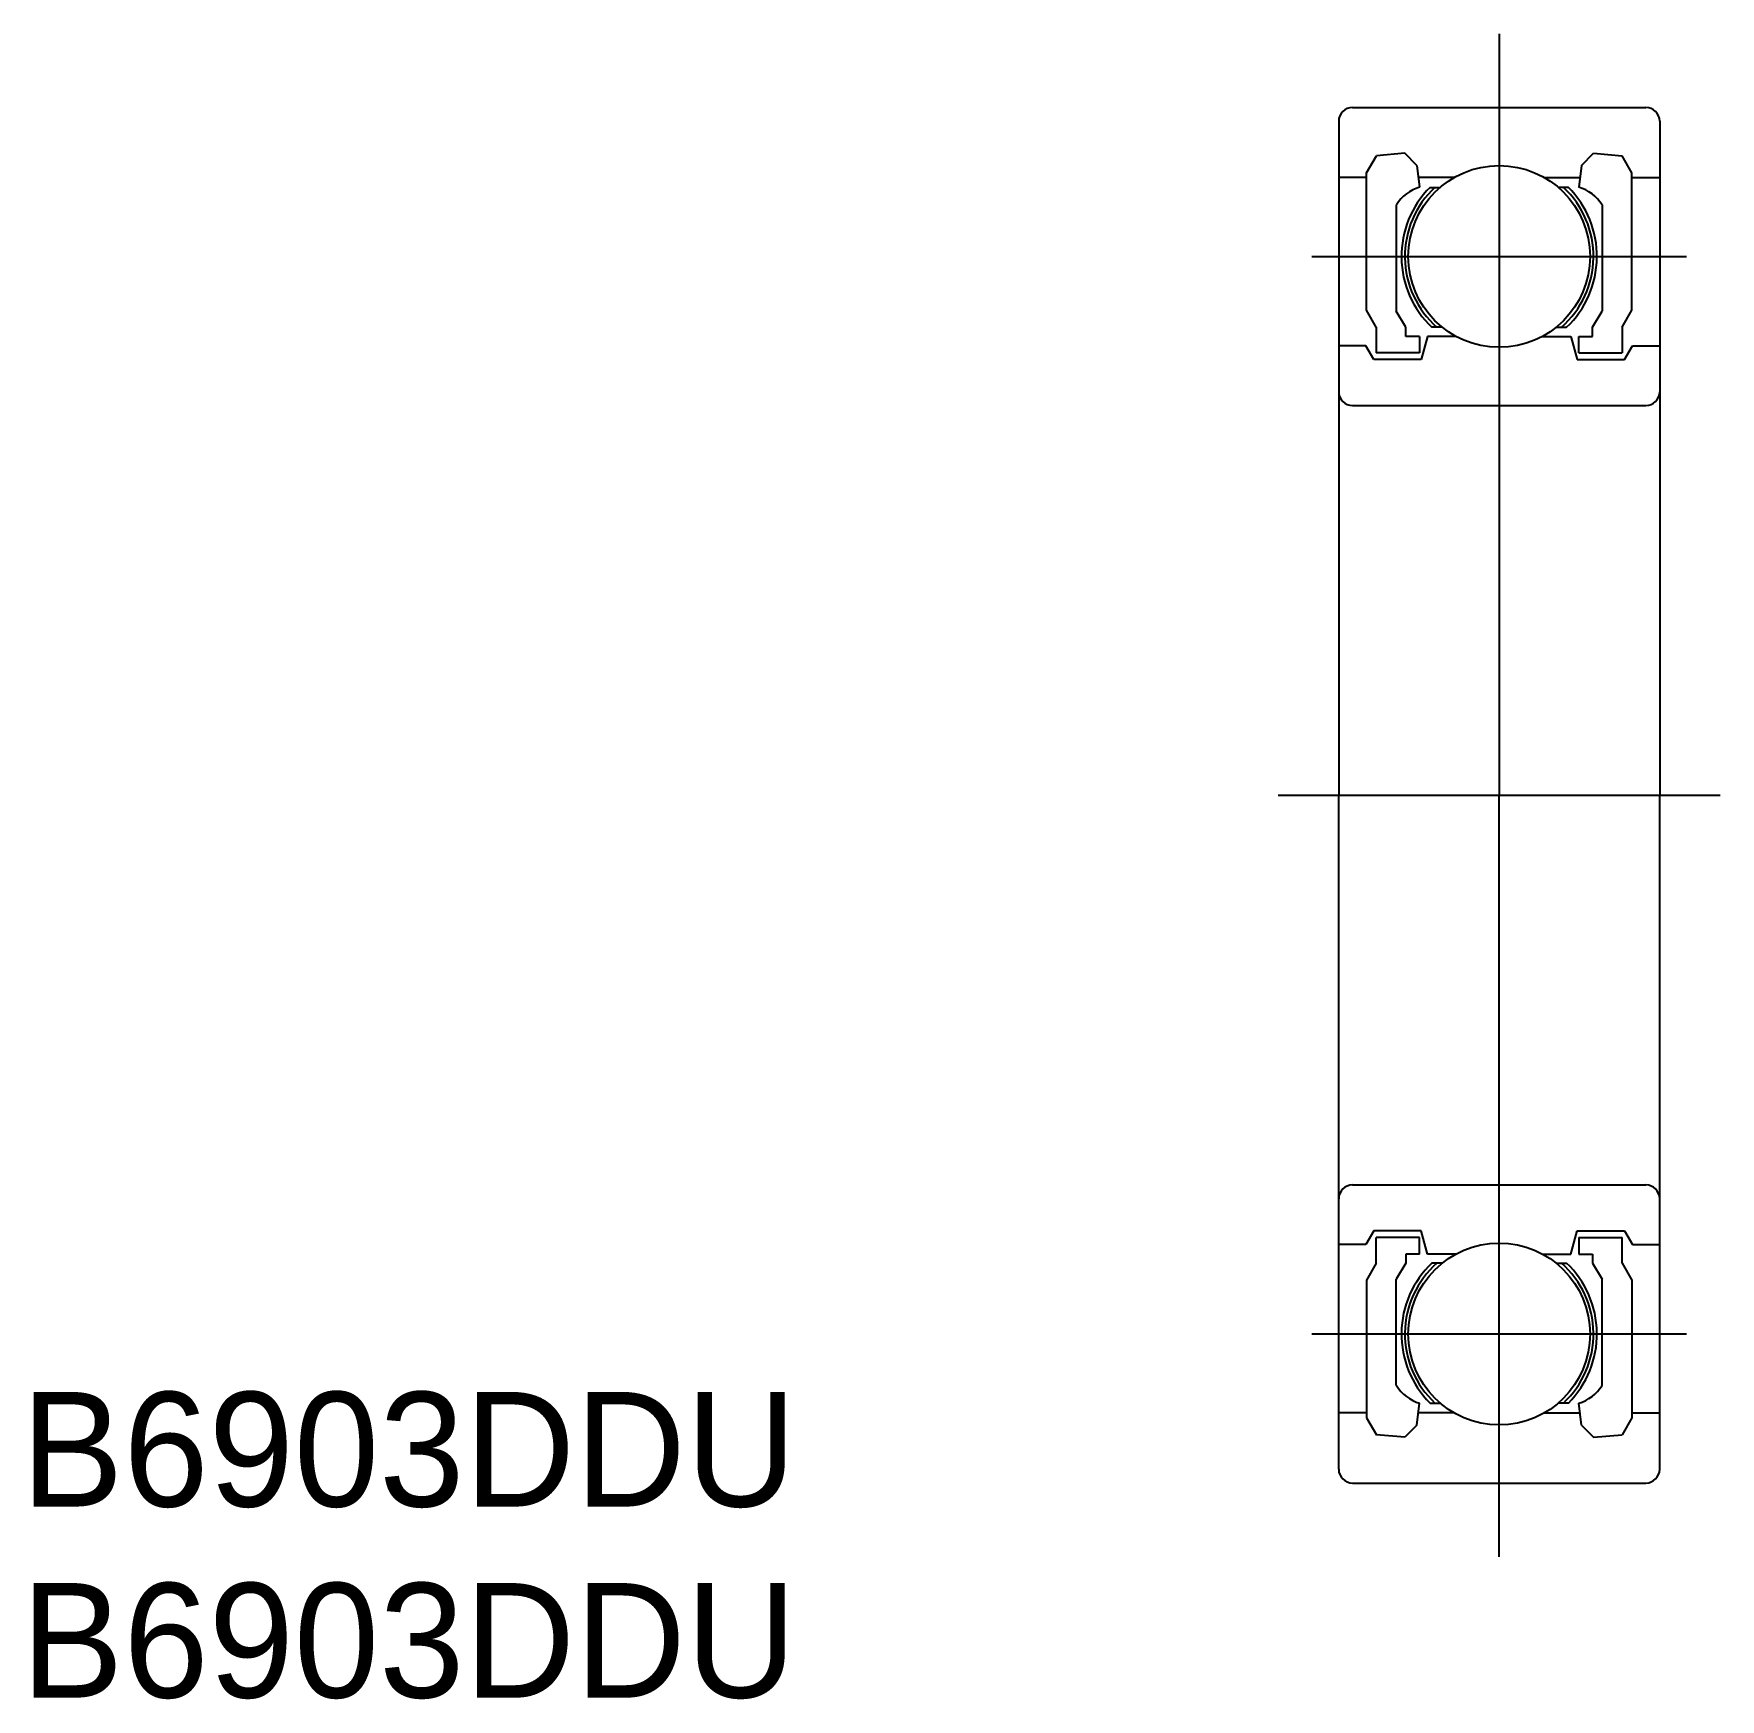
# Model space of a CAD drawing. Extents: x 724.9 to 761.7, y 606.5 to 642.8.
import ezdxf

# ---------------------------------------------------------------- set-up
doc = ezdxf.new("R2010")
doc.units = 0
doc.linetypes.add('CENTER', pattern=[50.8, 31.75, -6.35, 6.35, -6.35])
doc.layers.get('0').update_dxf_attribs({"linetype": 'CONTINUOUS'})
doc.layers.add('CENTER', color=1, linetype='CENTER')

msp = doc.modelspace()

# ---------------------------------------------------------------- linework, layer by layer
for p, q in [((753.65, 641.192), (760.05, 641.192)), ((755.341, 639.448), (755.562, 639.448)), ((755.341, 639.448), (755.562, 639.448)), ((758.358, 639.448), (758.138, 639.448)), ((758.358, 639.448), (758.138, 639.448)), ((755.608, 636.397), (755.381, 636.397)), ((758.092, 636.397), (758.319, 636.397)), ((755.907, 636.199), (755.289, 636.199)), ((757.793, 636.199), (758.411, 636.199)), ((755.907, 616.185), (755.289, 616.185)), ((757.793, 616.185), (758.411, 616.185)), ((755.608, 615.986), (755.381, 615.986)), ((758.092, 615.986), (758.319, 615.986)), ((755.341, 612.936), (755.562, 612.936)), ((755.341, 612.936), (755.562, 612.936)), ((758.358, 612.936), (758.138, 612.936)), ((758.358, 612.936), (758.138, 612.936)), ((753.65, 611.192), (760.05, 611.192))]:
    msp.add_line(p, q)
at = {"color": 7, "linetype": 'CONTINUOUS'}
for p, q in [((753.35, 640.892), (753.35, 626.192)), ((760.35, 640.892), (760.35, 626.192)), ((753.957, 639.767), (754.171, 640.137)), ((754.79, 640.192), (754.171, 640.137)), ((755.054, 639.928), (754.79, 640.192)), ((758.646, 639.928), (758.91, 640.192)), ((758.91, 640.192), (759.529, 640.137)), ((759.743, 639.767), (759.529, 640.137)), ((753.957, 639.661), (753.35, 639.661)), ((753.957, 636.767), (753.957, 639.767)), ((755.054, 639.928), (755.114, 639.452)), ((755.863, 639.661), (755.088, 639.661)), ((757.837, 639.661), (758.612, 639.661)), ((758.646, 639.928), (758.586, 639.452)), ((759.743, 636.767), (759.743, 639.767)), ((759.743, 639.661), (760.35, 639.661)), ((754.606, 639.066), (754.606, 636.746)), ((759.094, 639.066), (759.094, 636.746)), ((754.168, 636.397), (753.957, 636.767)), ((754.817, 636.397), (754.606, 636.746)), ((758.883, 636.397), (759.094, 636.746)), ((759.532, 636.397), (759.743, 636.767)), ((754.168, 636.397), (754.168, 635.841)), ((754.817, 636.199), (754.817, 636.397)), ((758.883, 636.199), (758.883, 636.397)), ((759.532, 636.397), (759.532, 635.841)), ((753.945, 635.989), (753.35, 635.989)), ((754.116, 635.692), (753.945, 635.989)), ((755.115, 636.199), (754.817, 636.199)), ((755.115, 636.199), (755.115, 635.841)), ((755.289, 636.199), (755.146, 635.692)), ((758.411, 636.199), (758.554, 635.692)), ((758.585, 635.841), (758.585, 636.199)), ((758.585, 636.199), (758.883, 636.199)), ((759.584, 635.692), (759.755, 635.989)), ((759.755, 635.989), (760.35, 635.989)), ((755.146, 635.692), (754.116, 635.692)), ((755.115, 635.841), (754.168, 635.841)), ((758.554, 635.692), (759.584, 635.692)), ((758.585, 635.841), (759.532, 635.841)), ((753.65, 634.692), (760.05, 634.692)), ((753.35, 611.492), (753.35, 626.192)), ((760.35, 611.492), (760.35, 626.192)), ((753.65, 617.692), (760.05, 617.692)), ((754.116, 616.692), (753.945, 616.394)), ((755.146, 616.692), (754.116, 616.692)), ((754.168, 615.986), (754.168, 616.543)), ((755.115, 616.543), (754.168, 616.543)), ((755.115, 616.185), (755.115, 616.543)), ((755.289, 616.185), (755.146, 616.692)), ((758.411, 616.185), (758.554, 616.692)), ((758.554, 616.692), (759.584, 616.692)), ((758.585, 616.543), (759.532, 616.543)), ((758.585, 616.543), (758.585, 616.185)), ((759.532, 615.986), (759.532, 616.543)), ((759.584, 616.692), (759.755, 616.394)), ((753.945, 616.394), (753.35, 616.394)), ((754.817, 616.185), (754.817, 615.986)), ((755.115, 616.185), (754.817, 616.185)), ((758.585, 616.185), (758.883, 616.185)), ((758.883, 616.185), (758.883, 615.986)), ((759.755, 616.394), (760.35, 616.394)), ((754.168, 615.986), (753.957, 615.616)), ((754.817, 615.986), (754.606, 615.638)), ((758.883, 615.986), (759.094, 615.638)), ((759.532, 615.986), (759.743, 615.616)), ((753.957, 615.616), (753.957, 612.617)), ((754.606, 613.318), (754.606, 615.638)), ((759.094, 613.318), (759.094, 615.638)), ((759.743, 615.616), (759.743, 612.617)), ((755.054, 612.455), (755.114, 612.931)), ((758.646, 612.455), (758.586, 612.931)), ((753.957, 612.723), (753.35, 612.723)), ((753.957, 612.617), (754.171, 612.246)), ((755.054, 612.455), (754.79, 612.192)), ((755.863, 612.723), (755.088, 612.723)), ((757.837, 612.723), (758.612, 612.723)), ((758.646, 612.455), (758.91, 612.192)), ((759.743, 612.617), (759.529, 612.246)), ((759.743, 612.723), (760.35, 612.723)), ((754.79, 612.192), (754.171, 612.246)), ((758.91, 612.192), (759.529, 612.246))]:
    msp.add_line(p, q, dxfattribs=at)
for centre in [(756.85, 637.942), (756.85, 614.442)]:
    msp.add_circle(centre, 1.982, dxfattribs=at)
for centre, radius, start, end in [((753.65, 640.892), 0.3, 90, 180), ((760.05, 640.892), 0.3, 0, 90), ((755.365, 638.596), 0.892, 106.2645, 148.2193), ((756.85, 637.942), 2.132, 135.0413, 226.4324), ((756.85, 637.942), 2.057, 132.9151, 228.6756), ((756.85, 637.942), 2.057, 311.3244, 47.0849), ((756.85, 637.942), 2.132, 313.5676, 44.9587), ((758.335, 638.596), 0.892, 31.7807, 73.7355), ((753.65, 634.992), 0.3, 180, 270), ((760.05, 634.992), 0.3, 270, 0), ((753.65, 617.392), 0.3, 90, 180), ((760.05, 617.392), 0.3, 0, 90), ((756.85, 614.442), 2.132, 133.5676, 224.9587), ((756.85, 614.442), 2.057, 131.3244, 227.0849), ((756.85, 614.442), 2.057, 312.9151, 48.6756), ((756.85, 614.442), 2.132, 315.0413, 46.4324), ((755.365, 613.788), 0.892, 211.7807, 253.7355), ((758.335, 613.788), 0.892, 286.2645, 328.2193), ((753.65, 611.492), 0.3, 180, 270), ((760.05, 611.492), 0.3, 270, 0)]:
    msp.add_arc(centre, radius, start, end, dxfattribs=at)
at = {"layer": 'CENTER', "color": 1, "linetype": 'CENTER'}
for p, q in [((756.85, 642.799), (756.85, 626.192)), ((752.767, 637.942), (760.933, 637.942)), ((752.029, 626.192), (761.671, 626.192)), ((752.029, 626.192), (761.671, 626.192)), ((752.029, 626.192), (761.671, 626.192)), ((756.85, 609.585), (756.85, 626.192)), ((752.767, 614.442), (760.933, 614.442))]:
    msp.add_line(p, q, dxfattribs=at)

# ---------------------------------------------------------------- texts
at = {"color": 7, "linetype": 'CONTINUOUS'}
for p in [(724.615, 610.678), (724.615, 606.511)]:
    msp.add_text('B6903DDU', height=2.5, dxfattribs=at).set_placement(p)

doc.saveas('drawing.dxf')
